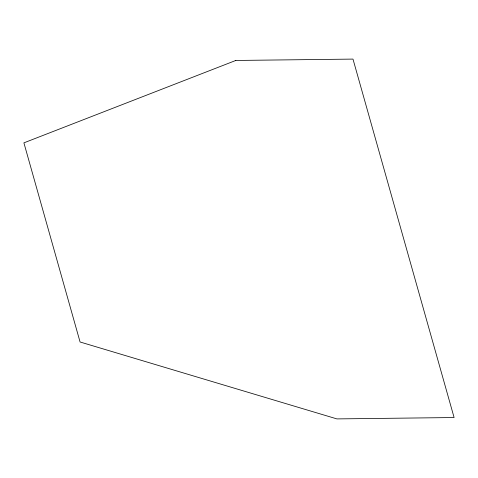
<?xml version="1.0" encoding="UTF-8"?>
<svg xmlns="http://www.w3.org/2000/svg" width="478" height="478" viewBox="0 0 478 478"><rect width="100%" height="100%" fill="white"/><g stroke="black" fill="none" stroke-linecap="round" stroke-linejoin="round"><path stroke-width="0.72" d="M235.797 60.461L23.9 142.856L80.077 341.997L336.912 418.907L454.1 417.539L352.985 59.093L235.797 60.461"/></g></svg>
